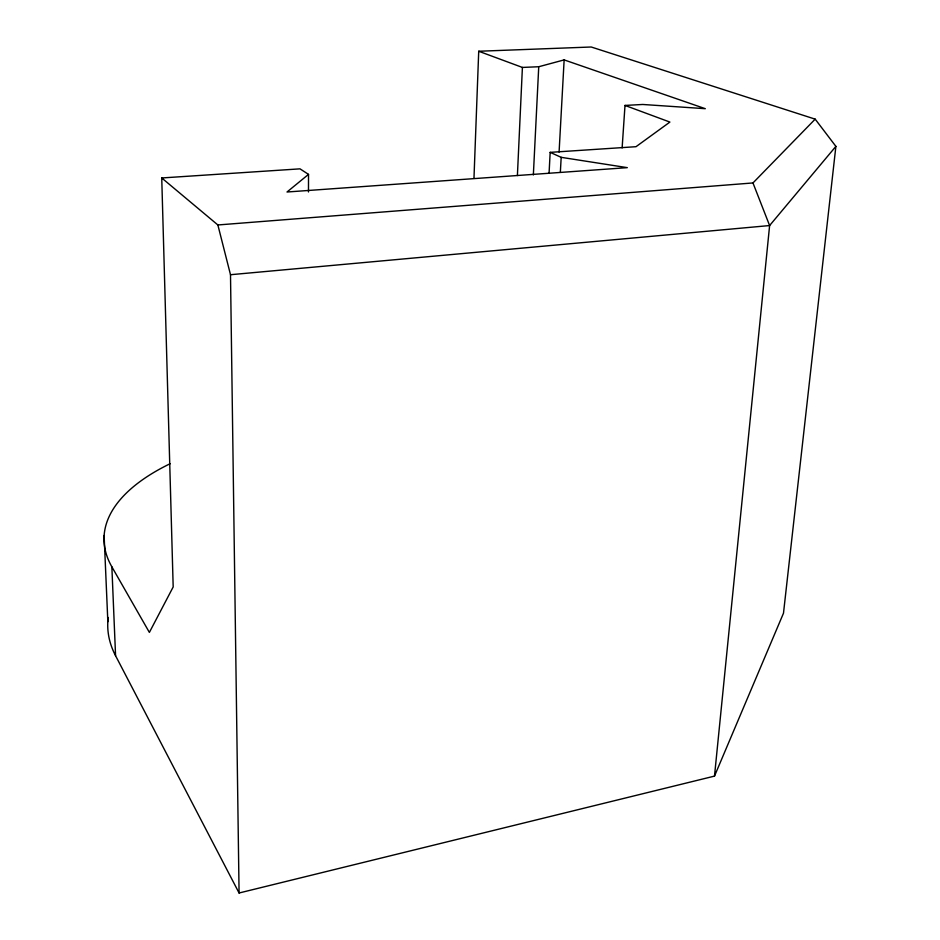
<?xml version="1.0" encoding="UTF-8"?>
<svg xmlns="http://www.w3.org/2000/svg" width="940" height="940" viewBox="0 0 940 940"><rect width="100%" height="100%" fill="white"/><g stroke="black" fill="none" stroke-linecap="round" stroke-linejoin="round"><path stroke-width="1.41" d="M308.473 191.96L308.52 174.382L300.001 168.847L161.739 177.966L173.183 586.96L149.378 632.409L111.86 566.82A271.378 116.09 0.7 0 1 170.199 463.679M473.971 178.341L478.719 51.253L591.225 47L815.18 119.145L835.883 146.37L783.49 613.186L714.494 776.111L239.077 893L115.573 655.732A266.126 126.43 0.5 0 1 108.229 617.498M517.399 175.533L522.405 67.433L478.719 51.253M533.356 174.922L538.738 66.74L564.141 59.901L705.306 108.688L642.725 104.469L625.006 105.433L622.127 147.909M549.089 172.878L550.17 152.362L635.992 146.699L669.903 122.071L625.006 105.433M559.089 152.08L564.141 59.901M560.369 171.961L561.18 157.333L550.17 152.362M714.494 776.111L769.613 225.553L752.975 182.947L815.18 119.145M835.883 146.37L769.613 225.553L230.5 274.715L217.868 224.966L161.739 177.966M308.52 174.382L287.005 192.007L627.309 167.649L561.18 157.333M217.868 224.966L752.975 182.947M522.405 67.433L538.738 66.74M104.117 535.506L107.842 621.681M111.86 566.82L115.573 655.732M230.5 274.715L239.077 893"/></g></svg>
